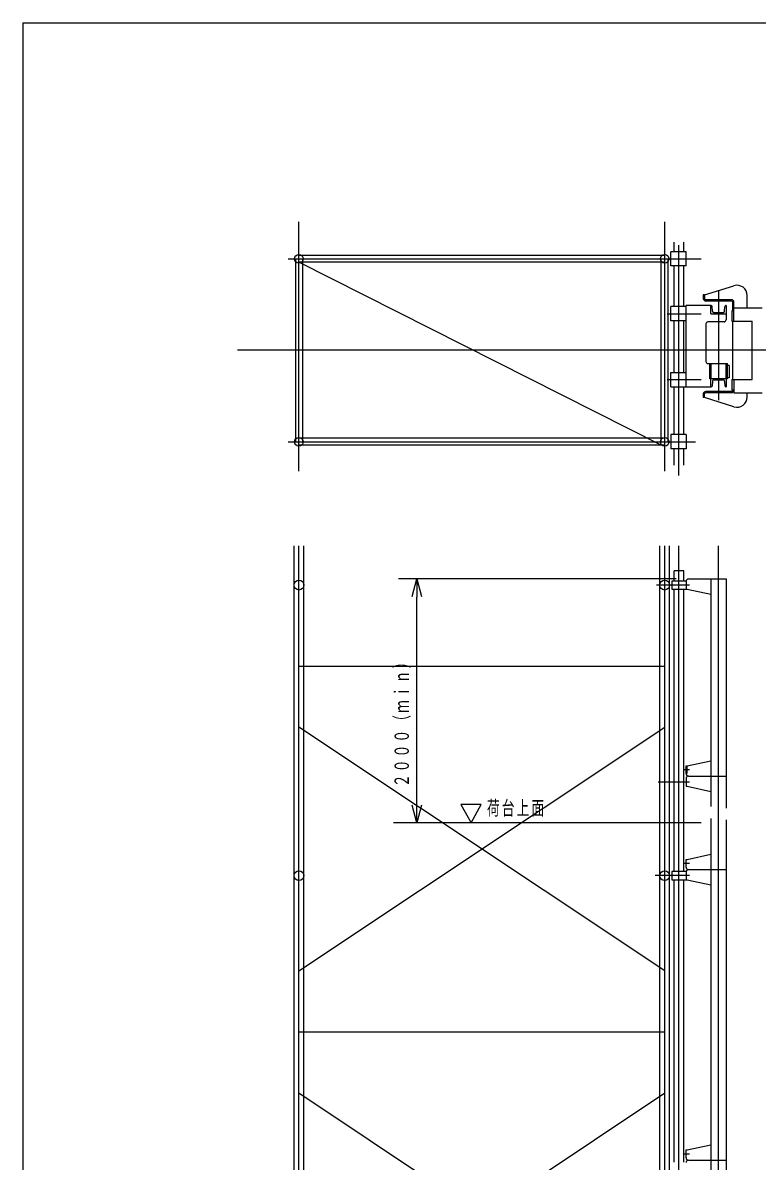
# Model space of a CAD drawing. Units: millimetres on the paper. Extents: x -277 to 279, y -194 to 192.
# Drawn here: x -277.4 to -156.9, y 5.4 to 192.1 of the extents above; entities that cross this region are included whole.
import ezdxf

# ---------------------------------------------------------------- set-up
doc = ezdxf.new("R2010")
doc.units = ezdxf.units.MM
doc.layers.add('0-0_L-1-1', color=4, linetype='Continuous')
doc.layers.add('1-2_NTEXT', color=7, linetype='Continuous')
doc.styles.add('ＭＳ ゴシック', font='')
doc.styles.get('ＭＳ ゴシック').set_extended_font_data('MS Gothic')

msp = doc.modelspace()

# ---------------------------------------------------------------- linework, layer by layer
at = {"layer": '0-0_L-1-1'}
for p, q in [((-277.37, 192.11), (278.63, 192.11)), ((-232.06, 118.54), (-232.06, 159.44)), ((-172.06, 118.54), (-172.06, 159.44)), ((-170.53, 154.55), (-170.53, 156.14)), ((-169.72, 117.85), (-169.72, 155.61)), ((-168.91, 154.55), (-168.91, 156.14)), ((-233.82, 153.38), (-166.98, 153.38)), ((-232.62, 153.38), (-232.62, 123.38)), ((-172.06, 153.95), (-232.06, 153.95)), ((-231.49, 153.38), (-231.49, 123.38)), ((-172.62, 123.38), (-172.62, 153.38)), ((-171.65, 153.38), (-166.1, 153.38)), ((-171.49, 123.38), (-171.49, 153.38)), ((-168.56, 154.55), (-171.06, 154.55)), ((-171.06, 152.22), (-171.06, 154.55)), ((-168.56, 152.22), (-168.56, 154.55)), ((-172.06, 152.82), (-232.06, 152.82)), ((-172.62, 122.82), (-232.06, 152.82)), ((-168.56, 152.22), (-171.06, 152.22)), ((-170.53, 145.55), (-170.53, 152.22)), ((-168.91, 145.55), (-168.91, 152.22)), ((-165.52, 147.47), (-160.69, 148.97)), ((-163.22, 148.17), (-163.22, 130.22)), ((-168.56, 132.38), (-168.56, 145.72)), ((-164.41, 145.72), (-168.56, 145.72)), ((-165.72, 147.47), (-165.72, 146.87)), ((-165.52, 147.47), (-165.72, 147.47)), ((-165.52, 147.47), (-165.52, 146.87)), ((-161.09, 146.67), (-165.32, 146.67)), ((-161.09, 146.47), (-165.32, 146.47)), ((-164.47, 144.38), (-164.47, 145.72)), ((-161.97, 145.72), (-162.03, 145.72)), ((-161.97, 145.72), (-161.97, 144.38)), ((-160.89, 144.85), (-160.89, 146.27)), ((-160.69, 144.85), (-160.69, 146.27)), ((-158.52, 145.35), (-158.52, 147.38)), ((-171.65, 144.38), (-166.1, 144.38)), ((-168.56, 145.55), (-171.06, 145.55)), ((-171.06, 143.22), (-171.06, 145.55)), ((-164.47, 144.38), (-161.97, 144.38)), ((-164.21, 144.79), (-164.28, 145.59)), ((-162.5, 144.55), (-163.95, 144.55)), ((-162.24, 144.79), (-162.17, 145.59)), ((-161.97, 144.38), (-161.97, 143.38)), ((-161.02, 144.85), (-161.02, 143.18)), ((-160.69, 144.85), (-161.02, 144.85)), ((-160.69, 143.18), (-160.69, 145.35)), ((-160.69, 145.35), (-156.06, 145.35)), ((-168.56, 143.22), (-171.06, 143.22)), ((-170.53, 134.72), (-170.53, 143.22)), ((-168.91, 134.72), (-168.91, 143.22)), ((-165.31, 142.72), (-165.31, 136.55)), ((-162.31, 143.05), (-164.97, 143.05)), ((-161.02, 143.18), (-157.69, 143.18)), ((-160.89, 133.58), (-160.89, 143.18)), ((-157.69, 133.58), (-157.69, 143.18)), ((-52.06, 138.38), (-242.12, 138.38)), ((-171.06, 134.72), (-168.56, 134.72)), ((-171.06, 132.38), (-171.06, 134.72)), ((-164.97, 136.22), (-161.77, 136.22)), ((-164.67, 133.72), (-164.67, 136.22)), ((-164.47, 136.22), (-164.47, 133.72)), ((-161.97, 133.72), (-161.97, 136.22)), ((-161.77, 133.72), (-161.77, 136.22)), ((-161.47, 135.88), (-161.77, 135.88)), ((-161.47, 135.88), (-161.47, 133.88)), ((-166.1, 133.55), (-171.65, 133.55)), ((-161.77, 133.72), (-164.67, 133.72)), ((-164.47, 132.38), (-164.47, 133.72)), ((-164.21, 133.31), (-164.28, 132.5)), ((-163.95, 133.55), (-162.5, 133.55)), ((-162.24, 133.31), (-162.17, 132.5)), ((-161.97, 133.72), (-161.97, 132.38)), ((-161.47, 133.88), (-161.77, 133.88)), ((-161.02, 133.58), (-157.69, 133.58)), ((-161.02, 133.58), (-161.02, 131.92)), ((-160.69, 133.58), (-160.69, 131.42)), ((-171.06, 132.38), (-168.56, 132.38)), ((-170.53, 124.55), (-170.53, 132.38)), ((-168.91, 124.55), (-168.91, 132.38)), ((-168.56, 132.38), (-164.41, 132.38)), ((-165.72, 131.23), (-165.72, 130.63)), ((-165.52, 130.63), (-165.52, 131.23)), ((-161.09, 131.63), (-165.32, 131.63)), ((-161.09, 131.43), (-165.32, 131.43)), ((-162.03, 132.38), (-161.97, 132.38)), ((-161.02, 131.92), (-160.69, 131.92)), ((-160.89, 131.83), (-160.89, 131.92)), ((-160.69, 131.83), (-160.69, 131.92)), ((-160.69, 131.83), (-160.69, 131.92)), ((-160.69, 131.42), (-156.06, 131.42)), ((-158.52, 130.72), (-158.52, 131.42)), ((-165.52, 130.63), (-165.72, 130.63)), ((-160.69, 129.13), (-165.52, 130.63)), ((-233.82, 123.38), (-166.98, 123.38)), ((-172.06, 123.95), (-232.06, 123.95)), ((-171.06, 124.55), (-171.06, 122.22)), ((-168.56, 124.55), (-171.06, 124.55)), ((-168.56, 124.55), (-168.56, 122.22)), ((-172.06, 122.82), (-232.06, 122.82)), ((-168.56, 122.22), (-171.06, 122.22)), ((-170.53, 119.52), (-170.53, 122.22)), ((-168.91, 119.52), (-168.91, 122.22)), ((-232.87, -93.23), (-232.87, 106.3)), ((-232.06, -93.94), (-232.06, 106.3)), ((-231.25, -93.23), (-231.25, 106.3)), ((-172.87, -93.23), (-172.87, 106.3)), ((-172.06, -93.94), (-172.06, 106.3)), ((-171.25, -93.23), (-171.25, 106.3)), ((-169.72, -93.43), (-169.72, 106.3)), ((-163.22, -109.39), (-163.22, 106.3)), ((-170.16, 100.87), (-215.72, 100.87)), ((-212.72, 100.87), (-212.72, 97.87)), ((-170.53, 100.54), (-170.53, 102.21)), ((-168.16, 100.87), (-161.97, 100.87)), ((-164.47, 100.87), (-164.47, 68.54)), ((-161.97, 100.87), (-161.97, 68.54)), ((-167.97, 99.87), (-173.4, 99.87)), ((-170.89, 100.54), (-170.89, 99.21)), ((-168.56, 100.54), (-170.89, 100.54)), ((-170.89, 99.21), (-168.56, 99.21)), ((-170.53, 52.87), (-170.53, 99.21)), ((-168.91, 52.87), (-168.91, 99.21)), ((-168.56, 100.47), (-168.56, 99.21)), ((-168.56, 99.21), (-168.36, 99.21)), ((-168.36, 99.21), (-164.47, 98.37)), ((-232.06, 86.57), (-172.06, 86.57)), ((-232.06, 36.57), (-172.06, 76.57)), ((-172.06, 36.57), (-232.06, 76.57)), ((-168.36, 70.21), (-164.47, 71.04)), ((-167.97, 69.54), (-168.89, 69.54)), ((-168.56, 68.94), (-168.56, 70.21)), ((-168.56, 70.21), (-168.36, 70.21)), ((-168.36, 68.94), (-168.36, 70.21)), ((-167.97, 67.54), (-173.13, 67.54)), ((-168.16, 68.54), (-161.97, 68.54)), ((-164.47, 68.54), (-164.47, 63.54)), ((-161.97, 68.54), (-161.97, 63.28)), ((-168.36, 66.87), (-164.47, 66.04)), ((-166.1, 60.87), (-216.53, 60.87)), ((-164.47, 61.57), (-164.47, 53.21)), ((-161.97, 61.38), (-161.97, 53.21)), ((-167.97, 54.21), (-168.89, 54.21)), ((-168.56, 53.61), (-168.56, 54.87)), ((-168.56, 54.87), (-168.36, 54.87)), ((-168.36, 54.87), (-164.47, 55.71)), ((-168.56, 52.87), (-170.89, 52.87)), ((-170.89, 52.87), (-170.89, 51.54)), ((-168.56, 52.81), (-168.56, 51.54)), ((-168.16, 53.21), (-161.97, 53.21)), ((-168.16, 53.21), (-161.97, 53.21)), ((-164.47, 53.21), (-164.47, 5.54)), ((-161.97, 53.21), (-161.97, 5.54)), ((-167.97, 52.21), (-173.62, 52.21)), ((-167.97, 52.21), (-173.13, 52.21)), ((-170.89, 51.54), (-168.56, 51.54)), ((-170.53, 5.21), (-170.53, 51.54)), ((-168.91, 5.21), (-168.91, 51.54)), ((-168.56, 51.54), (-168.36, 51.54)), ((-168.36, 51.54), (-164.47, 50.71)), ((-232.06, 26.57), (-172.06, 26.57)), ((-232.06, -23.43), (-172.06, 16.57)), ((-232.06, 16.57), (-172.06, -23.43)), ((-168.36, 7.21), (-164.47, 8.04)), ((-167.97, 6.54), (-168.89, 6.54)), ((-168.56, 5.94), (-168.56, 7.21)), ((-168.56, 7.21), (-168.36, 7.21)), ((-168.16, 5.54), (-161.97, 5.54)), ((-164.47, 5.54), (-164.47, -39.71)), ((-161.97, 5.54), (-161.97, -39.71))]:
    msp.add_line(p, q, dxfattribs=at)
for points in [[(-277.37, 192.11), (-277.37, -193.89), (278.63, -193.89)], [(-213.5, 97.98), (-212.72, 100.87), (-211.95, 97.98)], [(-168.91, 100.54), (-168.91, 102.21), (-170.53, 102.21)], [(-212.72, 60.87), (-212.72, 63.87), (-212.72, 97.87)], [(-168.56, 68.14), (-168.56, 66.87), (-168.36, 66.87)], [(-211.95, 63.77), (-212.72, 60.87), (-213.5, 63.77)]]:
    msp.add_lwpolyline(points, dxfattribs=at)
msp.add_lwpolyline([(-205.48, 63.87), (-203.81, 60.87), (-202.15, 63.87)], close=True, dxfattribs=at)
for centre, radius in [((-232.06, 153.38), 0.71), ((-172.06, 153.38), 0.71), ((-232.06, 123.38), 0.71), ((-172.06, 123.38), 0.71), ((-232.06, 99.87), 0.81), ((-172.06, 99.87), 0.81), ((-232.06, 52.21), 0.81), ((-172.06, 52.21), 0.81)]:
    msp.add_circle(centre, radius, dxfattribs=at)
for centre, radius, start, end in [((-160.19, 147.38), 1.67, 0, 107.31), ((-165.32, 146.87), 0.4, 180, 270), ((-165.32, 146.87), 0.2, 180, 270), ((-164.41, 145.58), 0.13, 5, 90), ((-162.03, 145.58), 0.13, 90, 175), ((-161.09, 146.27), 0.4, 0, 90), ((-161.09, 146.27), 0.2, 0, 90), ((-163.95, 144.82), 0.27, 185, 270), ((-162.5, 144.82), 0.27, 270, 355), ((-164.97, 142.72), 0.33, 90, 180), ((-162.31, 143.38), 0.33, 270, 0), ((-164.97, 136.55), 0.33, 180, 270), ((-163.95, 133.28), 0.27, 90, 175), ((-162.5, 133.28), 0.27, 5, 90), ((-165.32, 131.23), 0.4, 90, 180), ((-165.32, 131.23), 0.2, 90, 180), ((-164.41, 132.52), 0.13, 270, 355), ((-162.03, 132.52), 0.13, 185, 270), ((-161.09, 131.83), 0.2, 270, 0), ((-161.09, 131.83), 0.4, 270, 0), ((-160.19, 130.72), 1.67, 252.69, 0), ((-168.16, 100.47), 0.4, 90, 180), ((-168.16, 68.94), 0.4, 180, 270), ((-168.16, 68.14), 0.4, 90, 180), ((-168.16, 53.61), 0.4, 180, 270), ((-168.16, 52.81), 0.4, 90, 180), ((-168.16, 5.94), 0.4, 180, 270), ((-168.16, 5.14), 0.4, 90, 180)]:
    msp.add_arc(centre, radius, start, end, dxfattribs=at)

# ---------------------------------------------------------------- texts
at = {"layer": '1-2_NTEXT', "insert": (-213.72, 66.74), "char_height": 2.346, "attachment_point": 7, "rotation": 90, "style": 'ＭＳ ゴシック'}
msp.add_mtext('\\T1.17;\\W0.65;２０００（ｍｉｎ）', dxfattribs=at)
at = {"layer": '1-2_NTEXT', "insert": (-201.21, 61.87), "char_height": 2.346, "attachment_point": 7, "style": 'ＭＳ ゴシック'}
msp.add_mtext('\\T1.17;\\W0.65;荷台上面', dxfattribs=at)

doc.saveas('drawing.dxf')
